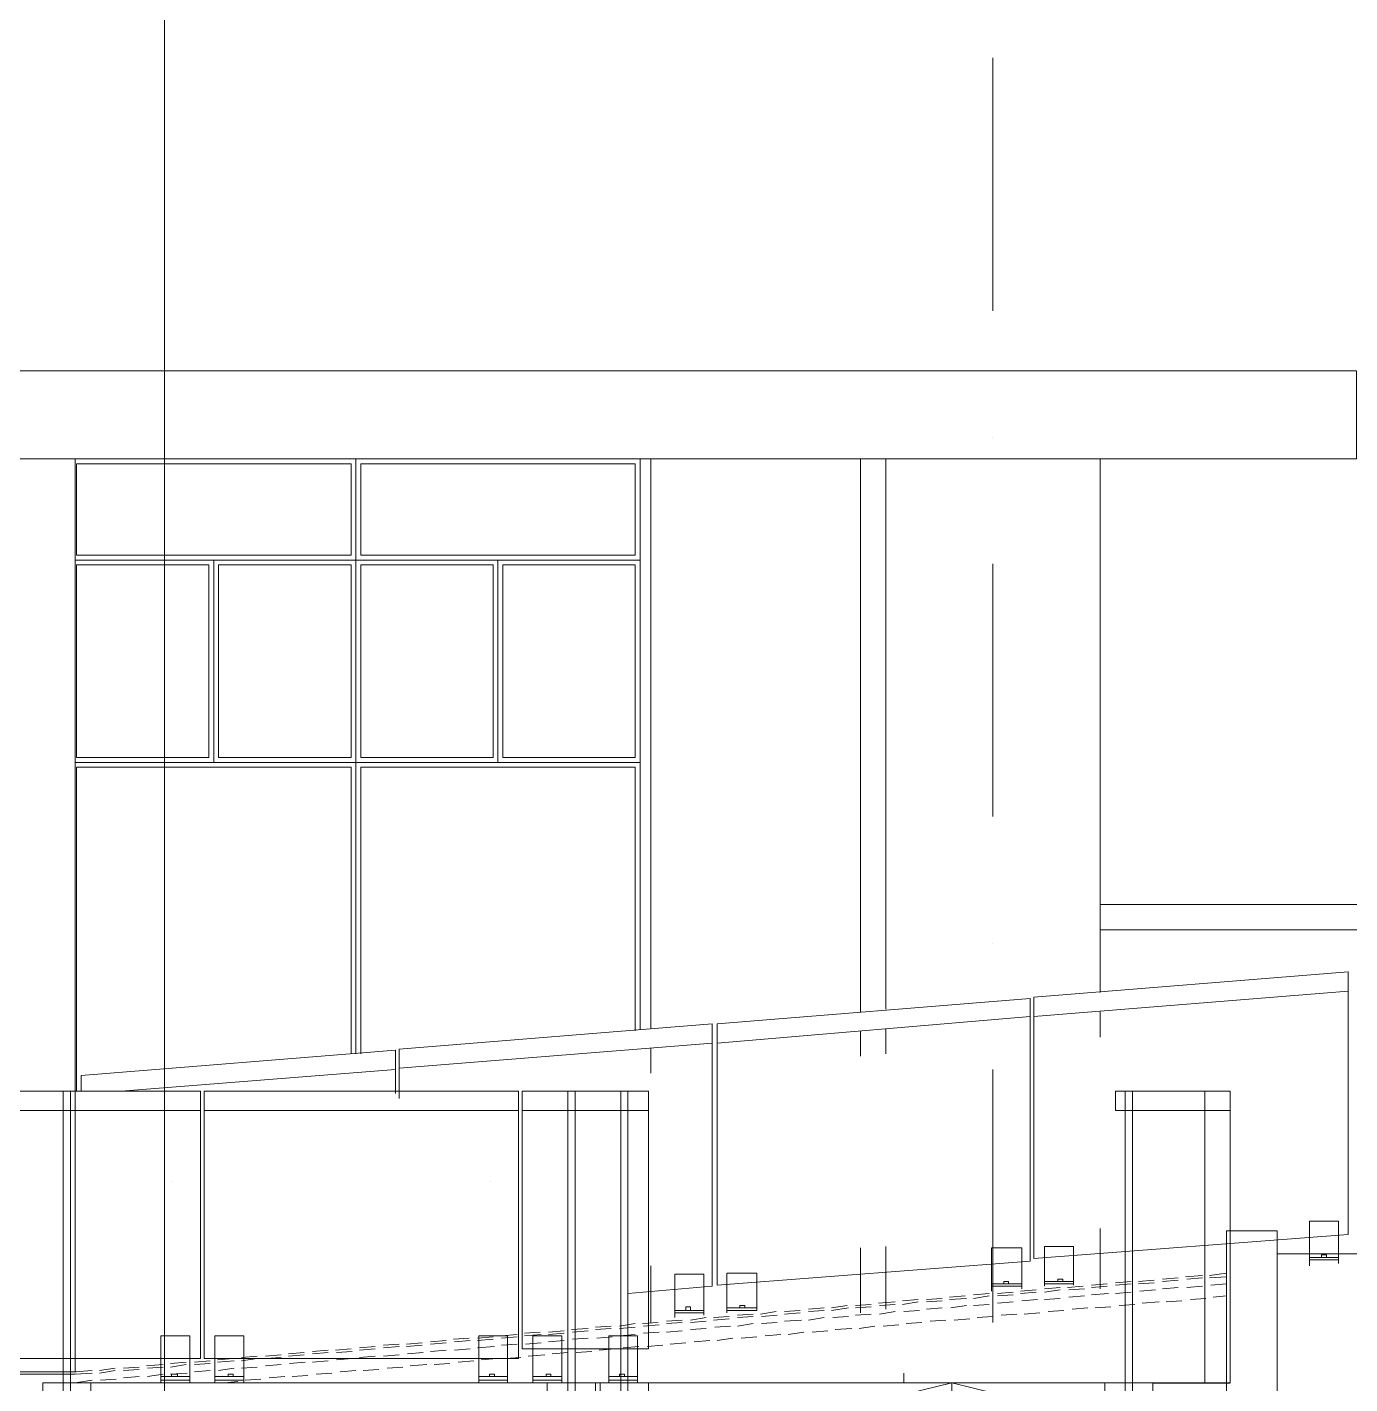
# Model space of a CAD drawing. Header units: millimetres. Extents: x 182 to 575, y -105 to 95.
# Drawn here: x 303.66 to 308.89, y 69.7 to 75.07 of the extents above; entities that cross this region are included whole.
import ezdxf

# ---------------------------------------------------------------- set-up
doc = ezdxf.new("R2010")
doc.units = ezdxf.units.MM
doc.header["$MEASUREMENT"] = 0
doc.layers.add('PDF_Geometry', color=7, linetype='Continuous')

msp = doc.modelspace()

# ---------------------------------------------------------------- linework, layer by layer
at = {"layer": 'PDF_Geometry', "lineweight": 13}
for points in [[(304.204, 88.3824), (304.204, 88.3586), (304.204, 66.5586), (304.204, 66.5348)], [(307.4802, 73.9443), (307.4802, 74.9443)], [(307.4802, 73.4443), (307.4802, 73.4443)], [(303.8516, 69.7491), (303.8516, 73.3586), (304.9612, 73.3586), (304.9612, 72.9586), (303.8516, 72.9586)], [(307.4802, 71.9443), (307.4802, 72.9443)], [(306.085, 71.1015), (306.085, 72.1586), (304.9612, 72.1586), (304.9612, 71.0062), (304.9612, 72.1586), (303.8516, 72.1586)], [(303.8564, 70.8586), (303.8564, 72.1396), (304.9421, 72.1396), (304.9421, 71.0062)], [(306.0659, 71.0967), (306.0659, 72.1396), (304.9802, 72.1396), (304.9802, 71.0062)], [(307.904, 71.4967), (310.1754, 71.4967), (310.1754, 71.5967), (309.5135, 71.5967), (307.904, 71.5967)], [(307.4802, 71.4443), (307.4802, 71.4443)], [(307.4802, 69.9443), (307.4802, 70.9443)], [(304.2373, 70.5015), (304.2373, 70.5015)], [(305.4945, 70.5015), (305.4945, 70.5015)], [(308.604, 70.2158), (309.604, 70.2158), (309.604, 70.1158)], [(308.604, 69.4062), (308.604, 70.1681)], [(307.8707, 70.0539), (307.9373, 70.0586)], [(307.9659, 70.0586), (308.0278, 70.0634)], [(308.0612, 70.0681), (308.1231, 70.0729)], [(308.1516, 70.0777), (308.2135, 70.0824)], [(308.2469, 70.0824), (308.3088, 70.0872)], [(308.3421, 70.092), (308.404, 70.0967)], [(307.3135, 70.0015), (307.3754, 70.011)], [(307.404, 70.011), (307.4659, 70.0158)], [(307.4992, 70.0205), (307.5612, 70.0253)], [(307.5945, 70.0301), (307.6564, 70.0348)], [(307.685, 70.0348), (307.7469, 70.0396)], [(307.7802, 70.0443), (307.8421, 70.0491)], [(306.6564, 69.9491), (306.7231, 69.9539)], [(306.7516, 69.9539), (306.8135, 69.9634)], [(306.8469, 69.9634), (306.9088, 69.9681)], [(306.9373, 69.9729), (306.9993, 69.9777)], [(307.0326, 69.9777), (307.0945, 69.9872)], [(307.1278, 69.9872), (307.1897, 69.992)], [(307.2183, 69.9967), (307.2802, 70.0015)], [(306.004, 69.892), (306.0659, 69.8967)], [(306.0992, 69.9015), (306.1612, 69.9062)], [(306.1897, 69.9062), (306.2516, 69.911)], [(306.285, 69.9158), (306.3469, 69.9205)], [(306.3802, 69.9253), (306.4421, 69.9301)], [(306.4707, 69.9301), (306.5326, 69.9396)], [(306.5659, 69.9396), (306.6278, 69.9443)], [(304.1897, 69.7062), (304.1897, 69.892), (304.304, 69.892), (304.304, 69.7062)], [(304.5183, 69.7062), (304.5183, 69.892), (304.404, 69.892), (304.404, 69.7062)], [(305.4421, 69.8443), (305.5088, 69.8491)], [(305.4469, 69.7062), (305.4469, 69.892), (305.5612, 69.892), (305.5612, 69.7062)], [(305.5373, 69.8539), (305.5993, 69.8586)], [(305.6326, 69.8586), (305.6945, 69.8634)], [(305.7754, 69.7062), (305.7754, 69.892), (305.6612, 69.892), (305.6612, 69.7062)], [(305.7231, 69.8682), (305.785, 69.8729)], [(305.8183, 69.8777), (305.8802, 69.8824)], [(305.9135, 69.8824), (305.9754, 69.8872)], [(305.9612, 69.7062), (305.9612, 69.892), (306.0754, 69.892), (306.0754, 69.7062)], [(304.7897, 69.7872), (304.8516, 69.792)], [(304.885, 69.7967), (304.9469, 69.8015)], [(304.9754, 69.8062), (305.0373, 69.811)], [(305.0707, 69.811), (305.1326, 69.8158)], [(305.1659, 69.8205), (305.2278, 69.8253)], [(305.2564, 69.8301), (305.3183, 69.8348)], [(305.3516, 69.8348), (305.4135, 69.8396)], [(304.1373, 69.7301), (304.1992, 69.7396)], [(304.2278, 69.7396), (304.2945, 69.7443)], [(304.3231, 69.7491), (304.385, 69.7539)], [(304.4183, 69.7539), (304.4802, 69.7634)], [(304.5088, 69.7634), (304.5707, 69.7681)], [(304.604, 69.7729), (304.6659, 69.7777)], [(304.6993, 69.7824), (304.7612, 69.7872)], [(307.1278, 69.7443), (307.1278, 69.7062)], [(303.7231, 69.7062), (305.9278, 69.7062)], [(303.8516, 69.7062), (303.9183, 69.7158)], [(303.9516, 69.7158), (304.0135, 69.7205)], [(304.0421, 69.7253), (304.104, 69.7301)], [(304.1897, 69.7301), (304.304, 69.7301)], [(304.1897, 69.7158), (304.304, 69.7158)], [(304.5183, 69.7301), (304.404, 69.7301)], [(304.5183, 69.7158), (304.404, 69.7158)], [(305.4469, 69.7301), (305.5612, 69.7301)], [(305.4469, 69.7158), (305.5612, 69.7158)], [(305.7754, 69.7301), (305.6612, 69.7301)], [(305.7754, 69.7158), (305.6612, 69.7158)], [(305.9612, 69.7301), (306.0754, 69.7301)], [(305.9612, 69.7158), (306.0754, 69.7158)], [(307.3183, 69.7062), (306.7135, 69.5586)], [(307.3183, 68.1586), (307.3183, 69.7062), (307.9183, 69.5586)]]:
    msp.add_lwpolyline(points, dxfattribs=at)
for points in [[(308.9183, 73.7062), (300.1135, 73.7062), (300.1135, 73.3586), (308.9183, 73.3586)], [(304.9421, 73.3396), (303.8564, 73.3396), (303.8564, 72.9777), (304.9421, 72.9777)], [(304.9612, 73.3586), (306.085, 73.3586), (306.085, 72.9586), (304.9612, 72.9586)], [(304.9802, 73.3396), (306.0659, 73.3396), (306.0659, 72.9777), (304.9802, 72.9777)], [(304.3992, 72.9586), (304.9612, 72.9586), (304.9612, 72.1586), (304.3992, 72.1586), (304.3992, 72.9586), (304.3992, 72.1586)], [(305.5231, 72.1586), (305.5231, 72.9586), (305.5231, 72.1586), (306.085, 72.1586), (306.085, 72.9586), (305.5231, 72.9586), (304.9612, 72.9586), (304.9612, 72.1586), (305.5231, 72.1586), (305.5231, 72.9586)], [(304.3802, 72.9396), (303.8564, 72.9396), (303.8564, 72.1777), (304.3802, 72.1777)], [(304.4183, 72.9396), (304.9421, 72.9396), (304.9421, 72.1777), (304.4183, 72.1777)], [(305.504, 72.9396), (304.9802, 72.9396), (304.9802, 72.1777), (305.504, 72.1777)], [(305.5421, 72.9396), (306.0659, 72.9396), (306.0659, 72.1777), (305.5421, 72.1777)], [(303.1088, 70.7824), (304.3469, 70.7824), (304.3469, 69.8015), (303.1088, 69.8015)], [(304.3612, 70.7824), (305.604, 70.7824), (305.604, 69.8015), (304.3612, 69.8015)], [(305.6183, 70.7824), (306.1183, 70.7824), (306.1183, 69.8396), (305.6183, 69.8396)], [(308.404, 70.3062), (308.604, 70.3062), (308.604, 69.4062), (308.404, 69.4062)], [(304.2564, 69.7396), (304.2326, 69.7396), (304.2326, 69.7301), (304.2564, 69.7301)], [(304.4564, 69.7396), (304.4754, 69.7396), (304.4754, 69.7301), (304.4564, 69.7301)], [(305.5088, 69.7396), (305.4897, 69.7396), (305.4897, 69.7301), (305.5088, 69.7301)], [(305.7135, 69.7396), (305.7326, 69.7396), (305.7326, 69.7301), (305.7135, 69.7301)], [(306.0231, 69.7396), (306.004, 69.7396), (306.004, 69.7301), (306.0231, 69.7301)], [(307.9231, 69.7062), (306.1183, 69.7062)]]:
    msp.add_lwpolyline(points, close=True, dxfattribs=at)
at = {"layer": 'PDF_Geometry', "lineweight": 20}
for points in [[(303.8516, 73.3586), (303.8516, 69.7491), (303.9183, 69.7539)], [(306.1278, 73.3586), (306.1278, 71.1062)], [(306.9564, 73.3586), (306.9564, 71.1729)], [(307.0564, 73.3586), (307.0564, 71.1824)], [(307.904, 73.3586), (307.904, 71.2491)], [(307.904, 71.1729), (307.904, 71.0729)], [(306.9564, 71.0967), (306.9564, 70.9967)], [(307.0564, 71.1062), (307.0564, 71.0062)], [(306.1278, 71.0301), (306.1278, 70.9301)], [(304.3469, 70.8586), (304.3469, 70.7824)], [(305.604, 70.8586), (305.604, 70.7824)], [(306.1183, 70.8586), (306.1183, 70.7824)], [(308.4183, 70.7824), (307.9659, 70.7824), (307.9659, 70.8586), (308.4183, 70.8586)], [(307.904, 70.3158), (307.904, 70.0777)], [(306.9564, 70.2396), (306.9564, 69.9824)], [(307.0564, 70.2443), (307.0564, 69.9967)], [(306.1278, 70.1681), (306.1278, 69.9443)], [(308.1516, 70.1158), (308.2135, 70.1205)], [(308.2421, 70.1253), (308.3088, 70.1301)], [(308.2469, 70.1158), (308.3088, 70.1205)], [(308.3373, 70.1301), (308.404, 70.1396)], [(308.3373, 70.1205), (308.404, 70.1253)], [(307.404, 70.0539), (307.4659, 70.0586)], [(307.4992, 70.0586), (307.5612, 70.0634)], [(307.5897, 70.0681), (307.6516, 70.0729)], [(307.5897, 70.0586), (307.6516, 70.0634)], [(307.685, 70.0777), (307.7469, 70.0824)], [(307.685, 70.0634), (307.7469, 70.0729)], [(307.7754, 70.0824), (307.8373, 70.0872)], [(307.7802, 70.0729), (307.8421, 70.0777)], [(307.8707, 70.092), (307.9326, 70.0967)], [(307.8707, 70.0824), (307.9326, 70.0872)], [(307.9659, 70.1015), (308.0278, 70.1062)], [(307.9659, 70.092), (308.0278, 70.0967)], [(308.0564, 70.1062), (308.1183, 70.111)], [(308.0564, 70.0967), (308.1183, 70.1015)], [(308.1516, 70.1062), (308.2135, 70.111)], [(306.8421, 70.0015), (306.904, 70.011)], [(306.9373, 70.011), (306.9993, 70.0158)], [(306.9373, 70.0015), (306.9993, 70.0062)], [(307.0278, 70.0205), (307.0945, 70.0253)], [(307.0326, 70.011), (307.0945, 70.0158)], [(307.1231, 70.0301), (307.185, 70.0348)], [(307.1231, 70.0158), (307.185, 70.0253)], [(307.2183, 70.0348), (307.2802, 70.0396)], [(307.2183, 70.0253), (307.2802, 70.0301)], [(307.3088, 70.0443), (307.3707, 70.0491)], [(307.3088, 70.0348), (307.3754, 70.0396)], [(307.404, 70.0396), (307.4659, 70.0491)], [(307.4992, 70.0491), (307.5612, 70.0539)], [(306.1897, 69.9491), (306.2516, 69.9539)], [(306.285, 69.9539), (306.3469, 69.9634)], [(306.3754, 69.9634), (306.4373, 69.9681)], [(306.3754, 69.9539), (306.4373, 69.9586)], [(306.4707, 69.9729), (306.5326, 69.9777)], [(306.4707, 69.9634), (306.5326, 69.9681)], [(306.5612, 69.9777), (306.6231, 69.9872)], [(306.5659, 69.9681), (306.6278, 69.9729)], [(306.6564, 69.9872), (306.7183, 69.992)], [(306.6564, 69.9777), (306.7183, 69.9824)], [(306.7516, 69.9967), (306.8135, 70.0015)], [(306.7516, 69.9872), (306.8135, 69.992)], [(306.8421, 69.992), (306.9088, 70.0015)], [(305.5373, 69.892), (305.5993, 69.8967)], [(305.6278, 69.9015), (305.6897, 69.9062)], [(305.6278, 69.892), (305.6945, 69.8967)], [(305.7231, 69.9062), (305.785, 69.911)], [(305.7231, 69.8967), (305.785, 69.9015)], [(305.8135, 69.9158), (305.8802, 69.9205)], [(305.8183, 69.9062), (305.8802, 69.911)], [(305.9088, 69.9253), (305.9707, 69.9301)], [(305.9088, 69.9158), (305.9707, 69.9205)], [(306.004, 69.9301), (306.0659, 69.9396)], [(306.004, 69.9205), (306.0659, 69.9253)], [(306.0945, 69.9396), (306.1564, 69.9443)], [(306.0992, 69.9301), (306.1612, 69.9348)], [(306.1897, 69.9396), (306.2516, 69.9443)], [(306.285, 69.9443), (306.3469, 69.9491)], [(304.9754, 69.8443), (305.0373, 69.8491)], [(305.0707, 69.8539), (305.1326, 69.8586)], [(305.0707, 69.8443), (305.1326, 69.8491)], [(305.1612, 69.8586), (305.2231, 69.8634)], [(305.1612, 69.8491), (305.2231, 69.8539)], [(305.2564, 69.8682), (305.3183, 69.8729)], [(305.2564, 69.8586), (305.3183, 69.8634)], [(305.3469, 69.8777), (305.4088, 69.8824)], [(305.3516, 69.8682), (305.4135, 69.8729)], [(305.4421, 69.8824), (305.504, 69.8872)], [(305.4421, 69.8729), (305.504, 69.8777)], [(305.5373, 69.8824), (305.5993, 69.8872)], [(304.3231, 69.7872), (304.385, 69.792)], [(304.4135, 69.7967), (304.4754, 69.8015)], [(304.4135, 69.7872), (304.4802, 69.792)], [(304.5088, 69.8062), (304.5707, 69.811)], [(304.5088, 69.792), (304.5707, 69.8015)], [(304.604, 69.811), (304.6659, 69.8158)], [(304.604, 69.8015), (304.6659, 69.8062)], [(304.6945, 69.8205), (304.7564, 69.8253)], [(304.6945, 69.811), (304.7564, 69.8158)], [(304.7897, 69.8301), (304.8516, 69.8348)], [(304.7897, 69.8205), (304.8516, 69.8253)], [(304.8802, 69.8348), (304.9421, 69.8396)], [(304.885, 69.8253), (304.9469, 69.8301)], [(304.9754, 69.8348), (305.0373, 69.8396)], [(299.3373, 69.7491), (303.8564, 69.7491)], [(299.3469, 69.7396), (303.8516, 69.7396), (303.9183, 69.7443)], [(303.9469, 69.7539), (304.0088, 69.7634)], [(303.9469, 69.7443), (304.0088, 69.7539)], [(304.0421, 69.7634), (304.104, 69.7681)], [(304.0421, 69.7539), (304.104, 69.7586)], [(304.1326, 69.7729), (304.1992, 69.7777)], [(304.1373, 69.7634), (304.1992, 69.7681)], [(304.2278, 69.7824), (304.2897, 69.7872)], [(304.2278, 69.7681), (304.2897, 69.7777)], [(304.3231, 69.7777), (304.385, 69.7824)]]:
    msp.add_lwpolyline(points, dxfattribs=at)
at = {"layer": 'PDF_Geometry', "lineweight": 0}
for points in [[(307.6421, 71.1539), (308.885, 71.2539), (308.885, 71.3301), (307.6421, 71.2301), (307.6421, 71.1539), (307.6421, 71.2253)], [(305.1326, 70.9491), (306.3707, 71.0491), (306.3707, 71.1253), (305.1326, 71.0253), (305.1326, 70.9491), (305.1326, 71.0158)], [(304.0326, 70.8586), (305.1183, 70.9443), (305.1183, 71.0205), (303.8754, 70.9205), (303.8754, 70.8586), (303.8754, 70.9158)], [(306.3707, 70.9586), (306.3707, 70.9681)], [(308.7326, 70.1681), (308.7326, 70.3443), (308.8469, 70.3443), (308.8469, 70.1777)], [(307.7993, 70.092), (307.7993, 70.2443), (307.685, 70.2443), (307.685, 70.0872)], [(306.3707, 70.1777), (306.3707, 70.1681)], [(308.7326, 70.2015), (308.8469, 70.2015)], [(308.7326, 70.192), (308.8469, 70.192)], [(306.2231, 69.9634), (306.2231, 70.1348), (306.3373, 70.1348), (306.3373, 69.9729)], [(307.7993, 70.1062), (307.685, 70.1062)], [(307.7993, 70.0967), (307.685, 70.0967)], [(307.885, 70.0015), (307.9469, 70.0062)], [(307.9802, 70.011), (308.0421, 70.0158)], [(308.0707, 70.0205), (308.1373, 70.0253)], [(308.1659, 70.0253), (308.2278, 70.0301)], [(308.2612, 70.0348), (308.3231, 70.0396)], [(308.3516, 70.0443), (308.404, 70.0491)], [(306.2231, 69.992), (306.3373, 69.992)], [(306.2231, 69.9824), (306.3373, 69.9824)], [(307.2326, 69.9491), (307.2945, 69.9539)], [(307.3278, 69.9539), (307.3897, 69.9586)], [(307.4183, 69.9634), (307.4802, 69.9681)], [(307.5135, 69.9729), (307.5754, 69.9777)], [(307.604, 69.9777), (307.6659, 69.9824)], [(307.6992, 69.9872), (307.7612, 69.992)], [(307.7945, 69.9967), (307.8564, 70.0015)], [(306.5802, 69.892), (306.6421, 69.8967)], [(306.6707, 69.8967), (306.7326, 69.9062)], [(306.7659, 69.9062), (306.8278, 69.911)], [(306.8564, 69.9158), (306.9231, 69.9205)], [(306.9516, 69.9205), (307.0135, 69.9301)], [(307.0469, 69.9301), (307.1088, 69.9348)], [(307.1373, 69.9396), (307.1993, 69.9443)], [(306.0183, 69.8443), (306.0802, 69.8491)], [(306.1135, 69.8491), (306.1754, 69.8539)], [(306.204, 69.8586), (306.2659, 69.8634)], [(306.2993, 69.8682), (306.3612, 69.8729)], [(306.3897, 69.8729), (306.4516, 69.8824)], [(306.485, 69.8824), (306.5469, 69.8872)], [(305.3659, 69.7872), (305.4278, 69.792)], [(305.4564, 69.7967), (305.5183, 69.8015)], [(305.5516, 69.8015), (305.6135, 69.8062)], [(305.6421, 69.811), (305.7088, 69.8158)], [(305.7373, 69.8205), (305.7992, 69.8253)], [(305.8326, 69.8253), (305.8945, 69.8301)], [(305.9231, 69.8348), (305.985, 69.8396)], [(304.804, 69.7396), (304.8659, 69.7443)], [(304.8993, 69.7491), (304.9612, 69.7539)], [(304.9897, 69.7539), (305.0516, 69.7586)], [(305.085, 69.7634), (305.1469, 69.7681)], [(305.1754, 69.7729), (305.2421, 69.7777)], [(305.2707, 69.7777), (305.3326, 69.7824)], [(303.7231, 67.9205), (303.7231, 69.7062), (303.9135, 69.7062), (303.9135, 67.9205)], [(304.4421, 69.7062), (304.4945, 69.711)], [(304.5231, 69.7158), (304.585, 69.7205)], [(304.6183, 69.7253), (304.6802, 69.7301)], [(304.7088, 69.7301), (304.7707, 69.7348)], [(305.7183, 68.2586), (305.7183, 69.7062), (305.9088, 69.7062), (305.9088, 68.2539)], [(306.1183, 68.2586), (306.1183, 69.7062), (305.9278, 69.7062), (305.9278, 68.2539)], [(308.1135, 68.1586), (308.1135, 69.7062), (307.9231, 69.7062), (307.9231, 68.1586)]]:
    msp.add_lwpolyline(points, dxfattribs=at)
for points in [[(308.885, 71.2539), (308.885, 70.292), (307.6421, 70.1967), (307.6421, 71.1539)], [(307.6278, 71.1539), (306.3897, 71.0491), (307.6278, 71.1539), (307.6278, 71.2253), (306.3897, 71.1253), (306.3897, 71.0491), (306.3897, 71.1205), (306.3897, 71.0491), (306.3897, 71.1253), (307.6278, 71.2253)], [(307.6278, 71.1539), (307.6278, 70.1872), (306.3897, 70.092), (306.3897, 71.0491)], [(307.6278, 71.1539), (307.6278, 70.1872), (306.3897, 70.092), (306.3897, 71.0491)], [(307.4754, 70.0681), (307.4754, 70.2396), (307.5945, 70.2396), (307.5945, 70.0777), (307.5945, 70.2396), (307.4754, 70.2396)], [(308.7993, 70.211), (308.7802, 70.211), (308.7802, 70.2015), (308.7993, 70.2015)], [(306.4278, 69.9824), (306.4278, 70.1396), (306.5469, 70.1396), (306.5469, 69.992), (306.4278, 69.992), (306.5469, 69.992), (306.5469, 70.1396), (306.4278, 70.1396)], [(307.7373, 70.1158), (307.7564, 70.1158), (307.7564, 70.1062), (307.7373, 70.1062)], [(307.5945, 70.0967), (307.4754, 70.0967)], [(307.5945, 70.0872), (307.4754, 70.0872)], [(307.5421, 70.1062), (307.5231, 70.1062), (307.5231, 70.0967), (307.5421, 70.0967)], [(307.5421, 70.1062), (307.5231, 70.1062), (307.5231, 70.0967), (307.5421, 70.0967)], [(306.285, 70.0062), (306.2659, 70.0062), (306.2659, 69.992), (306.285, 69.992)], [(306.4802, 70.011), (306.4993, 70.011), (306.4993, 70.0015), (306.4802, 70.0015)], [(306.4802, 70.011), (306.4993, 70.011), (306.4993, 70.0015), (306.4802, 70.0015)], [(306.4278, 70.0015), (306.5469, 70.0015)]]:
    msp.add_lwpolyline(points, close=True, dxfattribs=at)
at = {"layer": 'PDF_Geometry', "color": 254, "lineweight": 20, "true_color": 0xdddddd}
for points in [[(305.1326, 70.8301), (305.1326, 70.9491), (306.3707, 71.0491), (306.3707, 70.0872), (306.0373, 70.0586)], [(305.1183, 70.9443), (305.1183, 70.8491)]]:
    msp.add_lwpolyline(points, dxfattribs=at)
at = {"layer": 'PDF_Geometry', "lineweight": 20}
for points in [[(303.1088, 70.8586), (303.1088, 70.7824), (304.3469, 70.7824), (304.3469, 70.8586)], [(303.8326, 70.8586), (303.8326, 69.0682), (303.804, 69.0682), (303.804, 70.8586)], [(304.3612, 70.8586), (304.3612, 70.7824), (305.604, 70.7824), (305.604, 70.8586)], [(305.6183, 70.8586), (305.6183, 70.7824), (306.1183, 70.7824), (306.1183, 70.8586)], [(305.8278, 70.8586), (305.8278, 69.411), (305.7992, 69.411), (305.7992, 70.8586)], [(306.0373, 70.8586), (306.0373, 69.411), (306.0088, 69.411), (306.0088, 70.8586)], [(308.0326, 70.8586), (308.0326, 69.311), (308.004, 69.311), (308.004, 70.8586)], [(308.3183, 70.8586), (308.3183, 69.7062), (308.4183, 69.7062), (308.4183, 70.8586)]]:
    msp.add_lwpolyline(points, close=True, dxfattribs=at)
at = {"layer": 'PDF_Geometry', "lineweight": 25}
msp.add_lwpolyline([(308.1135, 69.7062), (308.4183, 69.7062)], dxfattribs=at)

doc.saveas('drawing.dxf')
